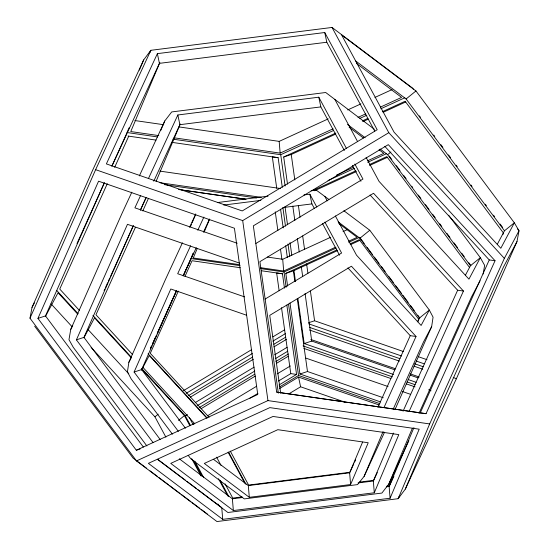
<?xml version="1.0" encoding="UTF-8"?>
<svg xmlns="http://www.w3.org/2000/svg" width="549" height="549" viewBox="0 0 549 549"><rect width="100%" height="100%" fill="white"/><g stroke="black" fill="none" stroke-linecap="round" stroke-linejoin="round"><path stroke-width="0.82" d="M182.426 242.809L165.558 279.283L128.857 362.326L127.437 371.81L131.19 378.94L172.413 434.177M395.301 408.909L431.651 326.648L433.072 317.171L429.318 310.041L369.779 230.251L343.873 210.734M131.835 192.171L121.809 213.836L70.752 329.379L68.975 339.646L73.264 347.297L146.906 445.98M483.127 274.033L484.63 265.345L480.334 257.694L448.629 215.208M497.312 244.271L504.476 230.786L514.344 222.798L500.812 248.265L394.072 132.179L341.636 34.964L415.97 90.969L514.344 222.798L519.004 230.793L516.986 241.587L456.349 378.796L405.347 489.063L398.155 498.691L216.965 521.55L136.495 460.92L29.996 318.207L32.014 307.413L92.651 170.204L143.653 59.937L150.845 50.309L332.035 27.45L412.505 88.08L413.534 89.453M139.35 70.142L143.653 59.937M149.85 52.67L150.845 50.309L95.629 169.675L29.996 318.207M126.936 132.693L129.09 127.8M159.876 62.504L130.765 131.561L158.778 135.603M160.788 130.408L164.762 120.979L171.7 111.934L325.708 92.507L374.356 129.248M156.094 181.342L180.271 123.971M190.441 226.737L191.443 224.376M192.109 222.798L195.76 214.124M190.874 258.819L193.2 253.302M191.361 257.783L193.344 253.096M197.249 248.512L193.255 257.975L239.735 264.68M204.228 231.946L209.546 219.332M350.598 484.547L368.214 442.748L277.801 429.695L204.303 463.431L249.294 497.325L350.598 484.547L349.631 472.806L362.601 442.048M188.19 455.32L190.729 458.731L244.291 498.897L357.536 484.609L364.083 476.436L383.106 431.528M374.294 492.762L398.807 434.609L273.011 416.451L170.753 463.383L233.352 510.543L374.294 492.762L373.327 481.02L393.537 433.086M157.474 459.335L227.897 512.491L381.905 493.057L388.843 484.012L412.361 428.22M390.092 498.238L419.203 429.188L269.82 407.619L148.388 463.349L222.722 519.354L390.092 498.238L389.124 486.496L413.932 427.644M517.467 228.734L519.004 230.793L504.353 258.366L429.661 423.938L398.155 498.691L399.226 496.365M405.347 489.063L434.458 420.006L503.454 267.061L516.986 241.587M37.943 318.399L98.573 181.197L234.423 228.226L257.756 394.498L136.324 450.228L37.943 318.399L45.492 315.915L104.392 182.632M153.109 442.645L76.407 339.858L127.464 224.315L239.446 263.088M76.407 339.858L83.949 337.367L133.283 225.735M178.37 431.37L134.093 372.044L170.794 288.994L246.57 315.229M134.093 372.044L141.642 369.552L176.606 290.428M417.83 321.776L418.516 320.204M502.815 234.656L503.508 233.085L405.135 101.256L382.557 111.619M76.99 243.509L83.537 229.091M83.681 228.679L104.262 183.153M111.838 166.258L126.744 133.318M107.275 183.723L59.752 289.069L79.475 310.521M114.666 167.335L128.747 136.125M104.09 290.558L104.797 289M105.573 287.353L107.679 282.68M108.318 281.191L109.786 278.007M110.493 276.449L133.318 225.769M140.366 210.219L145.993 197.667M135.397 227.341L95.958 314.769L132.494 354.503M142.795 210.946L148.429 198.457M152.286 344.401L155.442 337.402M176.504 290.723L157.199 333.511L176.6 290.558M183.167 275.941L190.537 259.608M152.313 344.401L156.534 335.041M178.35 291.073L150.275 353.309L209.114 417.302M185.02 276.298L192.033 260.734L240.318 267.74M377.945 407.241L410.233 335.672L347.936 267.919M384.101 407.262L416.032 336.468L351.429 266.21L269.737 315.352L280.656 393.159M393.283 408.964L423.457 342.068L431.651 326.648M403.062 411.215L457.64 290.229L370.074 194.991M409.218 411.235L463.445 291.025L373.553 193.269L259.903 261.647L278.357 393.18M418.99 413.37L471.454 297.064L480.101 280.793M276.813 392.171L420.253 412.875L489.248 259.931L384.828 146.363M426.051 413.678L495.047 260.734L388.308 144.641L253.343 225.838L276.669 392.116L426.051 413.678L420.253 412.875M157.378 53.637L106.376 163.904L242.226 210.94L377.19 129.742L324.754 32.521L157.378 53.637L159.423 63.355L112.01 165.853M139.35 175.92L164.762 120.979M140.626 195.451L134.896 207.831L237.216 243.255M148.498 178.425L177.849 114.974L318.797 97.194L346.344 148.264M140.523 209.807L146.247 197.427M153.768 181.177L179.894 124.685L177.849 114.974M189.604 227.286L195.712 214.096M190.606 245.78L177.684 273.718L244.593 296.885M197.791 230.257L203.892 217.068M196.24 247.729L183.318 275.667L191.031 258.565L240.064 265.641M203.425 232.213L209.526 219.017M353.858 463.754L349.905 472.291L248.601 485.069L230.292 451.12M354.572 462.203L355.649 459.87M364.083 476.436L384.54 432.2M377.287 472.565L373.711 480.306L359.272 482.125M388.843 484.012L408.888 440.675M393.887 476.333L389.577 485.645L387.031 485.968M32.014 307.413L34.402 302.918M45.32 316.711L58.057 292.741L77.78 314.193M70.752 329.379L72.715 325.681M83.922 337.827L94.531 317.857L131.067 357.591M128.857 362.326L131.588 357.193M141.45 370.211L149.246 355.532L206.932 418.263M417.501 321.7L419.45 318.036L429.318 310.041L421.131 325.454L356.521 255.196L335.364 215.963M465.36 275.303L470.466 265.689L480.334 257.694L468.942 279.146L379.05 181.383L366.087 157.35M355.635 60.939L406.102 98.957L415.97 90.969M380.141 149.033L387.621 154.674L390.915 152.004M338.095 221.803L359.911 238.239L369.779 230.251M165.901 437.169L154.928 416.821L158.215 414.159M178.5 420.41L184.416 415.614L141.505 368.942M95.629 169.675L242.692 220.595L388.802 132.693L504.353 258.366M255.896 243.468L362.951 179.063L354.853 164.041M265.016 299.116L341.602 253.041L324.919 222.112M183.435 390.675L251.648 349.638M272.922 336.839L284.656 329.777M186.296 393.242L252.314 353.529M272.853 341.169L285.322 333.668M188.678 395.52L252.574 357.083M273.869 344.264L285.617 337.196M190.304 397.188L253.384 359.238M273.924 346.879L286.393 339.378M195.444 402.458L254.105 367.164M274.637 354.812L287.106 347.318M197.578 405.464L254.777 371.055M275.303 358.703L287.772 351.202M142.026 368.811L185.363 415.943L187.552 414.625M199.239 407.591L254.763 374.185M275.948 361.441L288.362 353.968M201.071 408.717L255.333 376.072M276.6 363.28L288.328 356.226M192.85 424.61L194.319 423.725M207.515 415.785L256.644 386.228M277.176 373.876L290.373 365.936M249.925 398.197L257.948 393.372M278.37 381.081L290.771 373.622L296.57 374.425L286.839 305.079M279.064 384.959L296.57 374.425M279.551 386.915L298.539 375.482L379.881 403.645M279.592 388.493L298.553 377.081L379.167 404.99M288.925 393.811L300.598 386.791L344.937 402.143M179.029 126.922L279.18 141.381L328.22 118.872M347.682 109.944L360.913 103.871M374.926 97.441L392.055 89.583M174.054 137.806L280.148 153.123L333.078 128.83M357.989 117.397L365.771 113.828M380.56 107.041L401.58 97.393L356.569 63.485M172.928 139.151L280.724 154.708L333.469 130.504M359.842 118.399L366.821 115.201M380.786 108.791L404.833 97.756M287.511 184.135L283.703 156.987L335.851 133.05M362.319 120.904L367.768 118.406M283.703 156.987L291.245 154.502L335.617 134.134M362.862 121.638L368.31 119.133M383.099 112.346L405.677 101.984M336.558 175.042L353.604 167.219M367.549 160.823L383.82 153.356L379.057 149.767M328 180.532L354.489 168.371M367.734 162.298L386.427 153.713M312.436 190.736L355.821 170.828M369.765 164.425L386.805 156.609L469.649 267.624M314.563 190.743L356.397 171.542M369.566 165.496L387.381 157.323M267.5 257.083L282.708 259.279L330.676 237.264M343.056 231.589L346.92 229.811M260.857 267.734L283.675 271.021L335.508 247.235M348.663 241.196L357.173 237.292L338.767 223.429M260.35 268.571L284.018 271.988L336.228 248.024M348.697 242.301L359.609 237.298L364.2 243.454M287.601 286.05L285.823 273.361L336.887 249.925M350.036 243.893L359.321 239.632L418.866 319.422M285.823 273.361L293.372 270.877L337.47 250.639M350.619 244.6L359.904 240.345M136.495 460.92L267.946 400.592L429.661 423.938M308.538 322.757L314.577 320.774L403.529 351.566M297.887 298.581L304.194 343.557L311.743 341.066L394.724 369.8M289.975 302.959L299.946 373.999L307.488 371.515L383.264 397.751M136.324 450.228L140.091 448.986M159.423 63.355L326.799 42.239L374.761 131.163M179.894 124.685L320.842 106.904L344.34 150.467M217.335 202.56L268.042 196.158M311.146 190.723L316.217 190.084L328.872 199.431M223.752 205.058L260.899 200.371M303.954 194.943L309.862 194.195L316.78 207.021M283.202 207.529L311.907 203.905L314.351 208.435M213.561 459.389L248.326 485.584L349.631 472.806M242.102 496.907L232.762 498.087L225.063 483.813M179.31 458.813L232.385 498.801L242.576 497.518M358.044 482.948L373.327 481.02M386.578 486.819L389.124 486.496M282.296 187.381L278.13 157.687L272.331 156.884L276.73 188.273M489.248 259.931L495.047 260.734M457.64 290.229L463.445 291.025M284.471 288.163L282.454 273.786L276.648 272.983L279.139 290.744M410.233 335.672L416.032 336.468M134.889 120.554L163.753 124.719M127.093 132.535L157.652 136.948M128.041 136.056L156.046 140.105M172.036 142.376L278.13 157.687M159.862 171.11L280.594 188.54M159.985 182.735L261.297 197.359M164.508 184.656L256.678 197.963M178.549 189.501L246.089 199.253M182.035 190.043L244.511 199.061M261.324 270.739L282.454 273.786M418.084 356.61L426.978 359.684M308.648 323.814L401.642 356.013M416.197 361.05L424.281 363.85M309.561 327.389L400.008 358.703M414.543 363.733L423.43 366.807M309.588 330.024L399.343 361.105M413.898 366.142L422.792 369.223M310.823 339.46L395.726 368.853M410.281 373.896L419.175 376.971M410.028 375.097L418.084 377.89M304.194 343.557L393.619 374.514M408.12 379.537L416.176 382.324M303.048 345.897L392.501 376.868M407.001 381.891L415.065 384.677M303.872 348.402L390.881 378.522M406.185 383.82L415.051 386.887M305.917 358.113L388.088 386.558M402.595 391.581L410.652 394.374M299.946 373.999L380.553 401.909M453.227 377.389L456.349 378.796M428.666 389.749L431.013 390.806M347.483 124.424L365.167 137.758M349.116 127.21L363.404 137.977M157.652 459.314L185.61 480.382M186.976 481.404L196.521 488.603M197.887 489.626L221.755 507.612L222.722 519.354M146.672 468.311L133.03 458.031L34.656 326.202M150.076 470.877L157.584 476.532M158.942 477.561L168.495 484.753M169.854 485.776L180.086 493.489M181.451 494.512L190.997 501.704M192.363 502.733L199.863 508.388M201.229 509.417L207.364 514.036M148.086 353.769L207.021 417.858M142.843 367.288L194.758 423.746M92.918 315.407L131.63 357.502M56.719 290.455L78.095 313.705M88.142 329.633L128.74 373.78M51.084 303.885L71.974 326.6M91.113 347.421L154.928 416.821M419.402 115.887L420.424 117.26M433.71 135.061L434.733 136.427M440.868 144.648L442.906 147.386M448.526 154.914L450.571 157.659M456.192 165.187L457.214 166.56M471.015 185.047L472.037 186.413M485.323 204.221L486.339 205.587M493.496 215.174L494.519 216.546M500.139 224.074L502.692 227.499M406.102 98.957L504.476 230.786M389.248 156.094L391.801 159.512M396.392 165.661L399.96 170.451M403.536 175.234L406.082 178.651M411.695 186.173L412.718 187.538M418.331 195.06L420.877 198.477M425.468 204.633L429.044 209.416M432.612 214.206L435.165 217.624M439.756 223.772L441.794 226.511M446.9 233.346L449.96 237.449M454.037 242.919L457.612 247.702M461.695 253.171L464.241 256.589M468.832 262.745L470.877 265.476M387.621 154.674L470.466 265.689M367.26 247.551L372.366 254.393M374.404 257.131L379.002 263.28M381.548 266.704L385.124 271.487M388.699 276.277L393.29 282.433M395.843 285.851L401.456 293.372M402.987 295.424L408.085 302.259M410.638 305.683L414.214 310.466M417.782 315.256L419.827 317.988M359.911 238.239L419.45 318.036M141.642 369.552L185.411 428.206M83.949 337.367L160.15 439.474M45.492 315.915L143.358 447.058M332.035 27.45L388.802 132.693M334.897 99.52L357.584 141.58M352.437 165.489L360.947 181.259M324.782 196.35L327.225 200.879M322.489 223.525L339.577 255.21M228.631 452.177L245.959 484.3M228.096 452.198L244.779 483.127M216.601 457.173L221.075 465.47M189.419 417.72L193.063 424.48M185.363 415.943L190.633 425.715M220.231 480.588L228.748 496.378M184.416 415.614L189.686 425.379M218.447 478.707L227.766 495.98M194.806 461.16L203.72 477.685M217.898 503.975L218.708 505.471M193.481 460.337L201.998 476.12M191.622 458.566L200.975 475.901M324.754 32.521L326.799 42.239M318.797 97.194L320.842 106.904M309.862 194.195L311.907 203.905M298.553 377.081L300.598 386.791M291.245 154.502L294.82 179.948M298.388 205.401L300.056 217.274M302.671 235.94L304.578 249.514M306.603 263.932L307.914 273.265M310.411 291.08L314.577 320.774M292.809 206.143L294.834 220.568M297.338 238.39L299.239 251.964M301.264 266.395L302.691 276.572M305.072 293.55L311.743 341.066M280.724 154.708L285.116 186.036M285.027 206.932L287.525 224.754M290.023 242.569L291.814 255.299M293.955 270.575L295.506 281.61M293.372 270.877L294.792 281.026M297.284 298.786L307.488 371.515M282.872 207.549L285.487 226.188M287.985 243.976L289.769 256.678M280.573 209.217L283.195 227.89M285.693 245.712L287.36 257.591M284.018 271.988L286.166 287.257M288.541 304.221L298.539 375.482M275.248 211.811L277.869 230.484M280.484 249.15L281.918 259.334M281.513 307.66L290.771 373.622M242.692 220.595L267.946 400.592M279.18 141.381L280.148 153.123M282.708 259.279L283.675 271.021M248.326 485.584L249.294 497.325M232.385 498.801L233.352 510.543M151.586 345.959L150.536 348.292L151.606 345.966"/></g></svg>
